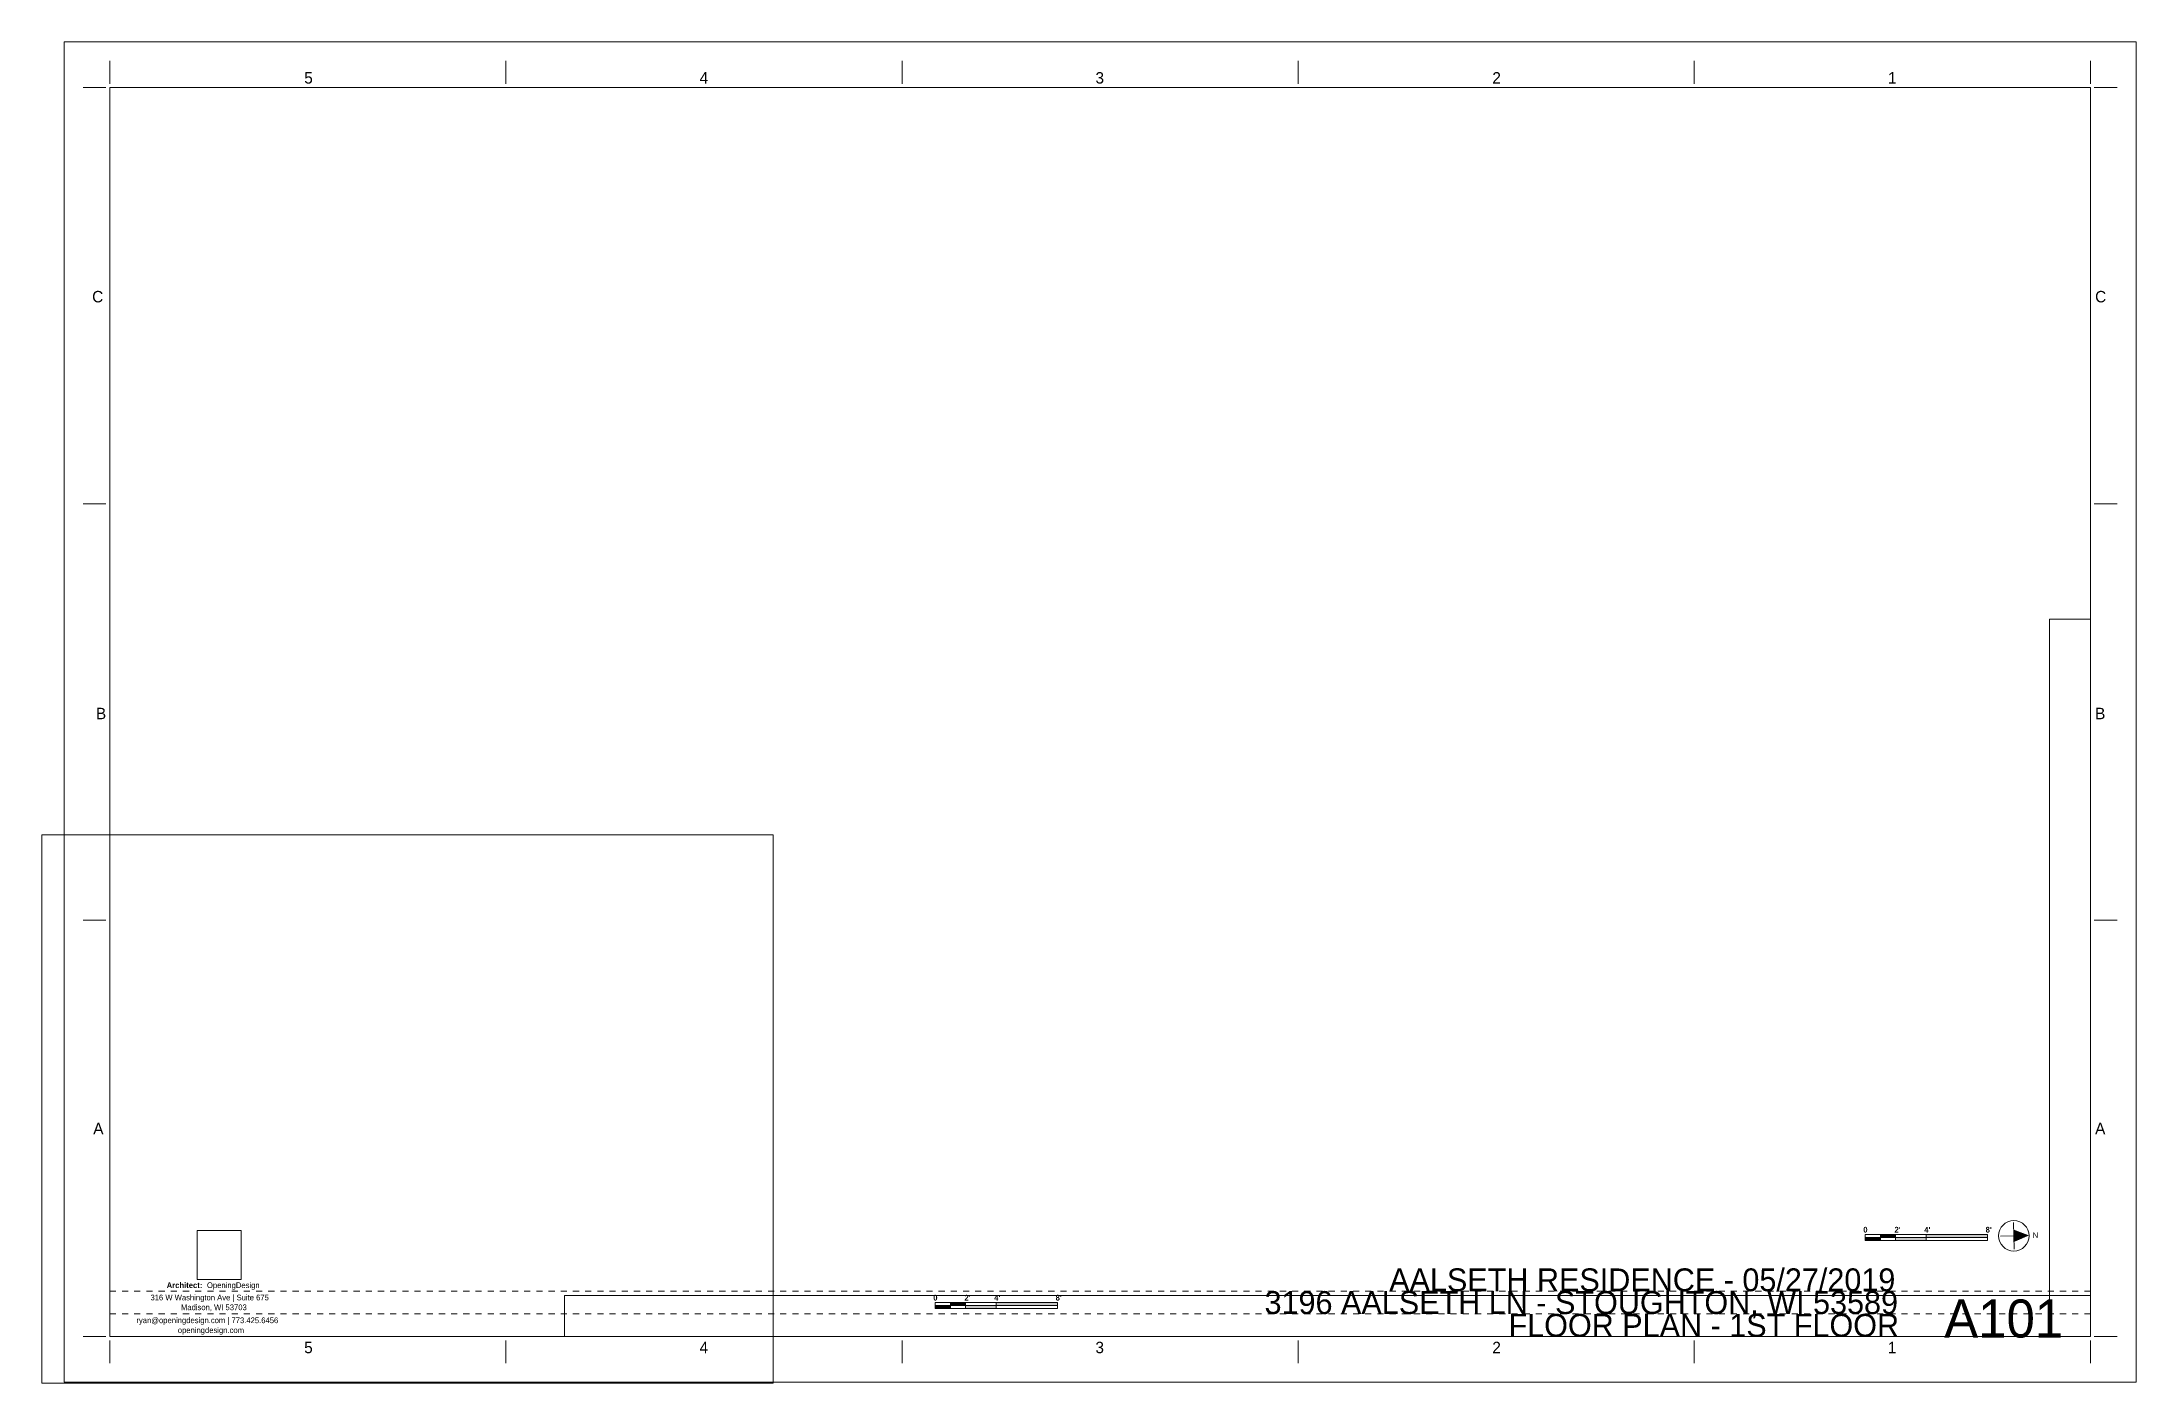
# Paper-space layout 'Layout1' of a CAD drawing. Header units: inches. Extents: x 0 to 34.4, y 0 to 22.
import ezdxf

# ---------------------------------------------------------------- set-up
doc = ezdxf.new("R2010")
doc.units = ezdxf.units.IN
doc.header["$MEASUREMENT"] = 0
doc.linetypes.add('Dot 1_32_', pattern=[0.03125, 0, -0.03125])
for name, color, linetype, lineweight in [('A-ANNO-NOTE', 131, 'Continuous', 9), ('G-ANNO-TTLB', 6, 'Continuous', 9), ('G-ANNO-TTLB-MEDM', 33, 'Continuous', 20)]:
    doc.layers.add(name, color=color, linetype=linetype, lineweight=lineweight)
doc.styles.add('Arial_3', font='arial.ttf', dxfattribs={"height": 0.09375})
doc.styles.add('Century Gothic_2', font='ufonts.com_century-gothic.ttf', dxfattribs={"height": 0.09375})
doc.styles.add('Century Gothic_3', font='ufonts.com_century-gothic.ttf', dxfattribs={"height": 0.1875})
doc.styles.add('Century Gothic_4', font='ufonts.com_century-gothic.ttf', dxfattribs={"height": 0.625})
doc.styles.add('Century Gothic_5', font='ufonts.com_century-gothic.ttf', dxfattribs={"height": 0.375})
doc.styles.add('Century Gothic_B_1', font='GOTHICB.TTF', dxfattribs={"height": 0.09375})
picture_1 = doc.add_image_def('image1.jpg', size_in_pixel=(547, 610))
picture_2 = doc.add_image_def('image2.jpg', size_in_pixel=(95, 1663))
picture_3 = doc.add_image_def('image3.jpg', size_in_pixel=(3536, 95))

# ---------------------------------------------------------------- blocks, each defined once
blk = doc.blocks.new('Graphic_Scale_Multi_4727_OLD - 1-4-605181-FLOOR PLAN - 1ST FLOOR')
at = {"layer": 'A-ANNO-NOTE'}
for points in [[(-1.756, 0), (-1.756, -0.049), (-2.006, -0.049), (-2.006, 0)], [(-1.506, 0.049), (-1.506, 0), (-1.756, 0), (-1.756, 0.049)], [(0, 0.049), (0, 0), (-1.006, 0), (-1.006, 0.049)], [(-1.006, 0), (-1.006, -0.049), (-1.506, -0.049), (-1.506, 0)]]:
    blk.add_hatch(color=256, dxfattribs=at).paths.add_polyline_path(points, flags=0)
for p, q in [((-2.006, 0.049), (0, 0.049)), ((-2.006, -0.049), (-2.006, 0.049)), ((-2.006, 0), (0, 0)), ((-1.756, 0.049), (-1.756, -0.049)), ((-1.506, 0.049), (-1.506, -0.049)), ((-1.006, -0.049), (-1.006, 0.049)), ((0, 0.049), (0, -0.049)), ((-2.006, -0.049), (0, -0.049))]:
    blk.add_line(p, q, dxfattribs=at)
at = {"layer": 'A-ANNO-NOTE', "attachment_point": 1, "style": 'Century Gothic_B_1'}
for s, insert, char_height, width in [('\\fCentury Gothic|b1|i0|c0|p34|;0', (-2.037, 0.173), 0.09375, 0.07575), ("2'", (-1.525, 0.173), 0.0937, 0.12625), ("4'", (-1.036, 0.173), 0.0937, 0.12625), ("8'", (-0.03, 0.173), 0.0937, 0.12625)]:
    blk.add_mtext(s, dxfattribs=dict(at, insert=insert, char_height=char_height, width=width))
blk = doc.blocks.new('OD Title Block - 22x34 - Presentation - one-539370-FLOOR PLAN - 1ST FLOOR')
at = {"layer": 'G-ANNO-TTLB'}
for p, q in [((-0.01, 0.014), (-0.01, 22.014)), ((-0.01, 22.014), (33.99, 22.014)), ((-0.01, 22.014), (33.99, 22.014)), ((33.99, 0.014), (33.99, 22.014)), ((-0.01, 0.014), (33.99, 0.014))]:
    blk.add_line(p, q, dxfattribs=at)
at = {"layer": 'G-ANNO-TTLB', "linetype": 'Dot 1_32_', "lineweight": 13}
for p, q in [((0.74, 1.51), (33.24, 1.51)), ((0.74, 1.137), (33.24, 1.137))]:
    blk.add_line(p, q, dxfattribs=at)
at = {"layer": 'G-ANNO-TTLB-MEDM'}
for p, q in [((0.74, 21.326), (0.74, 21.701)), ((7.24, 21.326), (7.24, 21.701)), ((13.74, 21.326), (13.74, 21.701)), ((20.24, 21.326), (20.24, 21.701)), ((26.74, 21.326), (26.74, 21.701)), ((33.24, 21.326), (33.24, 21.701)), ((0.677, 21.264), (0.302, 21.264)), ((0.74, 21.264), (0.74, 0.764)), ((0.74, 21.264), (33.24, 21.264)), ((33.24, 21.264), (33.24, 0.764)), ((33.302, 21.264), (33.677, 21.264)), ((0.677, 14.43), (0.302, 14.43)), ((33.302, 14.43), (33.677, 14.43)), ((0.677, 7.597), (0.302, 7.597)), ((33.302, 7.597), (33.677, 7.597)), ((0.677, 0.764), (0.302, 0.764)), ((0.74, 0.764), (33.24, 0.764)), ((0.74, 0.701), (0.74, 0.326)), ((7.24, 0.701), (7.24, 0.326)), ((13.74, 0.701), (13.74, 0.326)), ((20.24, 0.701), (20.24, 0.326)), ((26.74, 0.701), (26.74, 0.326)), ((33.24, 0.701), (33.24, 0.326)), ((33.302, 0.764), (33.677, 0.764))]:
    blk.add_line(p, q, dxfattribs=at)
at = {"layer": 'G-ANNO-TTLB', "attachment_point": 1}
for s, insert, char_height, width, style in [('5', (3.93, 21.517), 0.188, 0.17675, 'Century Gothic_3'), ('4', (10.418, 21.517), 0.188, 0.17675, 'Century Gothic_3'), ('3', (16.914, 21.517), 0.188, 0.17675, 'Century Gothic_3'), ('2', (23.426, 21.517), 0.188, 0.17675, 'Century Gothic_3'), ('1', (29.918, 21.517), 0.188, 0.17675, 'Century Gothic_3'), ('C', (0.45, 17.926), 0.188, 0.25881, 'Century Gothic_3'), ('C', (33.317, 17.926), 0.188, 0.25881, 'Century Gothic_3'), ('B', (0.512, 11.084), 0.188, 0.18306, 'Century Gothic_3'), ('B', (33.317, 11.084), 0.188, 0.18306, 'Century Gothic_3'), ('A', (0.468, 4.273), 0.188, 0.23672, 'Century Gothic_3'), ('A', (33.317, 4.273), 0.188, 0.23672, 'Century Gothic_3'), ('316 W Washington Ave | Suite 675', (1.407, 1.452), 0.09375, 2.65756, 'Century Gothic_2'), ('Architect: ', (1.673, 1.654), 0.09375, 0.80169, 'Century Gothic_B_1'), ('OpeningDesign', (2.334, 1.654), 0.09375, 1.212, 'Century Gothic_2'), ('ryan@openingdesign.com | 773.425.6456', (1.176, 1.078), 0.09375, 3.21937, 'Century Gothic_2'), ('Madison, WI 53703', (1.907, 1.291), 0.09375, 1.44556, 'Century Gothic_2'), ('openingdesign.com', (1.855, 0.916), 0.09375, 1.57181, 'Century Gothic_2'), ('5', (3.929, 0.679), 0.188, 0.17675, 'Century Gothic_3'), ('4', (10.417, 0.679), 0.188, 0.17675, 'Century Gothic_3'), ('3', (16.913, 0.679), 0.188, 0.17675, 'Century Gothic_3'), ('2', (23.426, 0.679), 0.188, 0.17675, 'Century Gothic_3'), ('1', (29.917, 0.679), 0.188, 0.17675, 'Century Gothic_3')]:
    blk.add_mtext(s, dxfattribs=dict(at, insert=insert, char_height=char_height, width=width, style=style))
at = {"layer": 'G-ANNO-TTLB'}
image = blk.add_image(picture_2, insert=(32.567, 0.764), size_in_units=(0.673, 11.775), dxfattribs=at)
image.dxf.flags = 7
image = blk.add_image(picture_1, insert=(2.174, 1.701), size_in_units=(0.719, 0.802), dxfattribs=at)
image.dxf.flags = 7
image = blk.add_image(picture_3, insert=(8.203, 0.764), size_in_units=(25.037, 0.673), dxfattribs=at)
image.dxf.flags = 7
blk = doc.blocks.new('North Arrow_OLD - Right-605189-FLOOR PLAN - 1ST FLOOR')
at = {"layer": 'A-ANNO-NOTE'}
blk.add_hatch(color=256, dxfattribs=at).paths.add_polyline_path([(0.25, 0), (0, -0.101), (0, 0.101)], flags=0)
for p, q in [((-0.219, 0), (0.219, 0)), ((0, 0.219), (0, -0.219))]:
    blk.add_line(p, q, dxfattribs=at)
blk.add_circle((0, 0), 0.25, dxfattribs=at)
at = {"layer": 'A-ANNO-NOTE', "insert": (0.309, 0.047), "char_height": 0.0937, "width": 0.09784, "attachment_point": 1, "style": 'Arial_3'}
blk.add_mtext('N', dxfattribs=at)

psp = doc.layouts.get("Layout1")

# ---------------------------------------------------------------- block references
at = {"layer": 'A-ANNO-NOTE'}
for p in [(31.925, 2.392), (16.664, 1.276)]:
    psp.add_blockref('Graphic_Scale_Multi_4727_OLD - 1-4-605181-FLOOR PLAN - 1ST FLOOR', p, dxfattribs=at)
at = {"layer": 'A-ANNO-NOTE', "rotation": 1.420000000000039}
psp.add_blockref('North Arrow_OLD - Right-605189-FLOOR PLAN - 1ST FLOOR', (32.358, 2.418), dxfattribs=at)
at = {"layer": 'G-ANNO-TTLB'}
psp.add_blockref('OD Title Block - 22x34 - Presentation - one-539370-FLOOR PLAN - 1ST FLOOR', (0.375, 0), dxfattribs=at)

# ---------------------------------------------------------------- texts
at = {"layer": 'G-ANNO-TTLB', "attachment_point": 1}
for s, insert, char_height, width, style in [('AALSETH RESIDENCE - 05/27/2019', (22.108, 1.883), 0.375, 9.95797, 'Century Gothic_5'), ('3196 AALSETH LN - STOUGHTON, WI 53589', (20.063, 1.51), 0.375, 12.43562, 'Century Gothic_5'), ('A101', (31.216, 1.373), 0.625, 2.52816, 'Century Gothic_4'), ('FLOOR PLAN - 1ST FLOOR', (24.066, 1.136), 0.375, 7.58447, 'Century Gothic_5')]:
    psp.add_mtext(s, dxfattribs=dict(at, insert=insert, char_height=char_height, width=width, style=style))

# ---------------------------------------------------------------- viewports
at = {"layer": '0'}
psp.add_viewport(center=(6, 4.5), size=(12, 9), view_center_point=(6, 4.5), view_height=12, dxfattribs=at)

doc.saveas('drawing.dxf')
